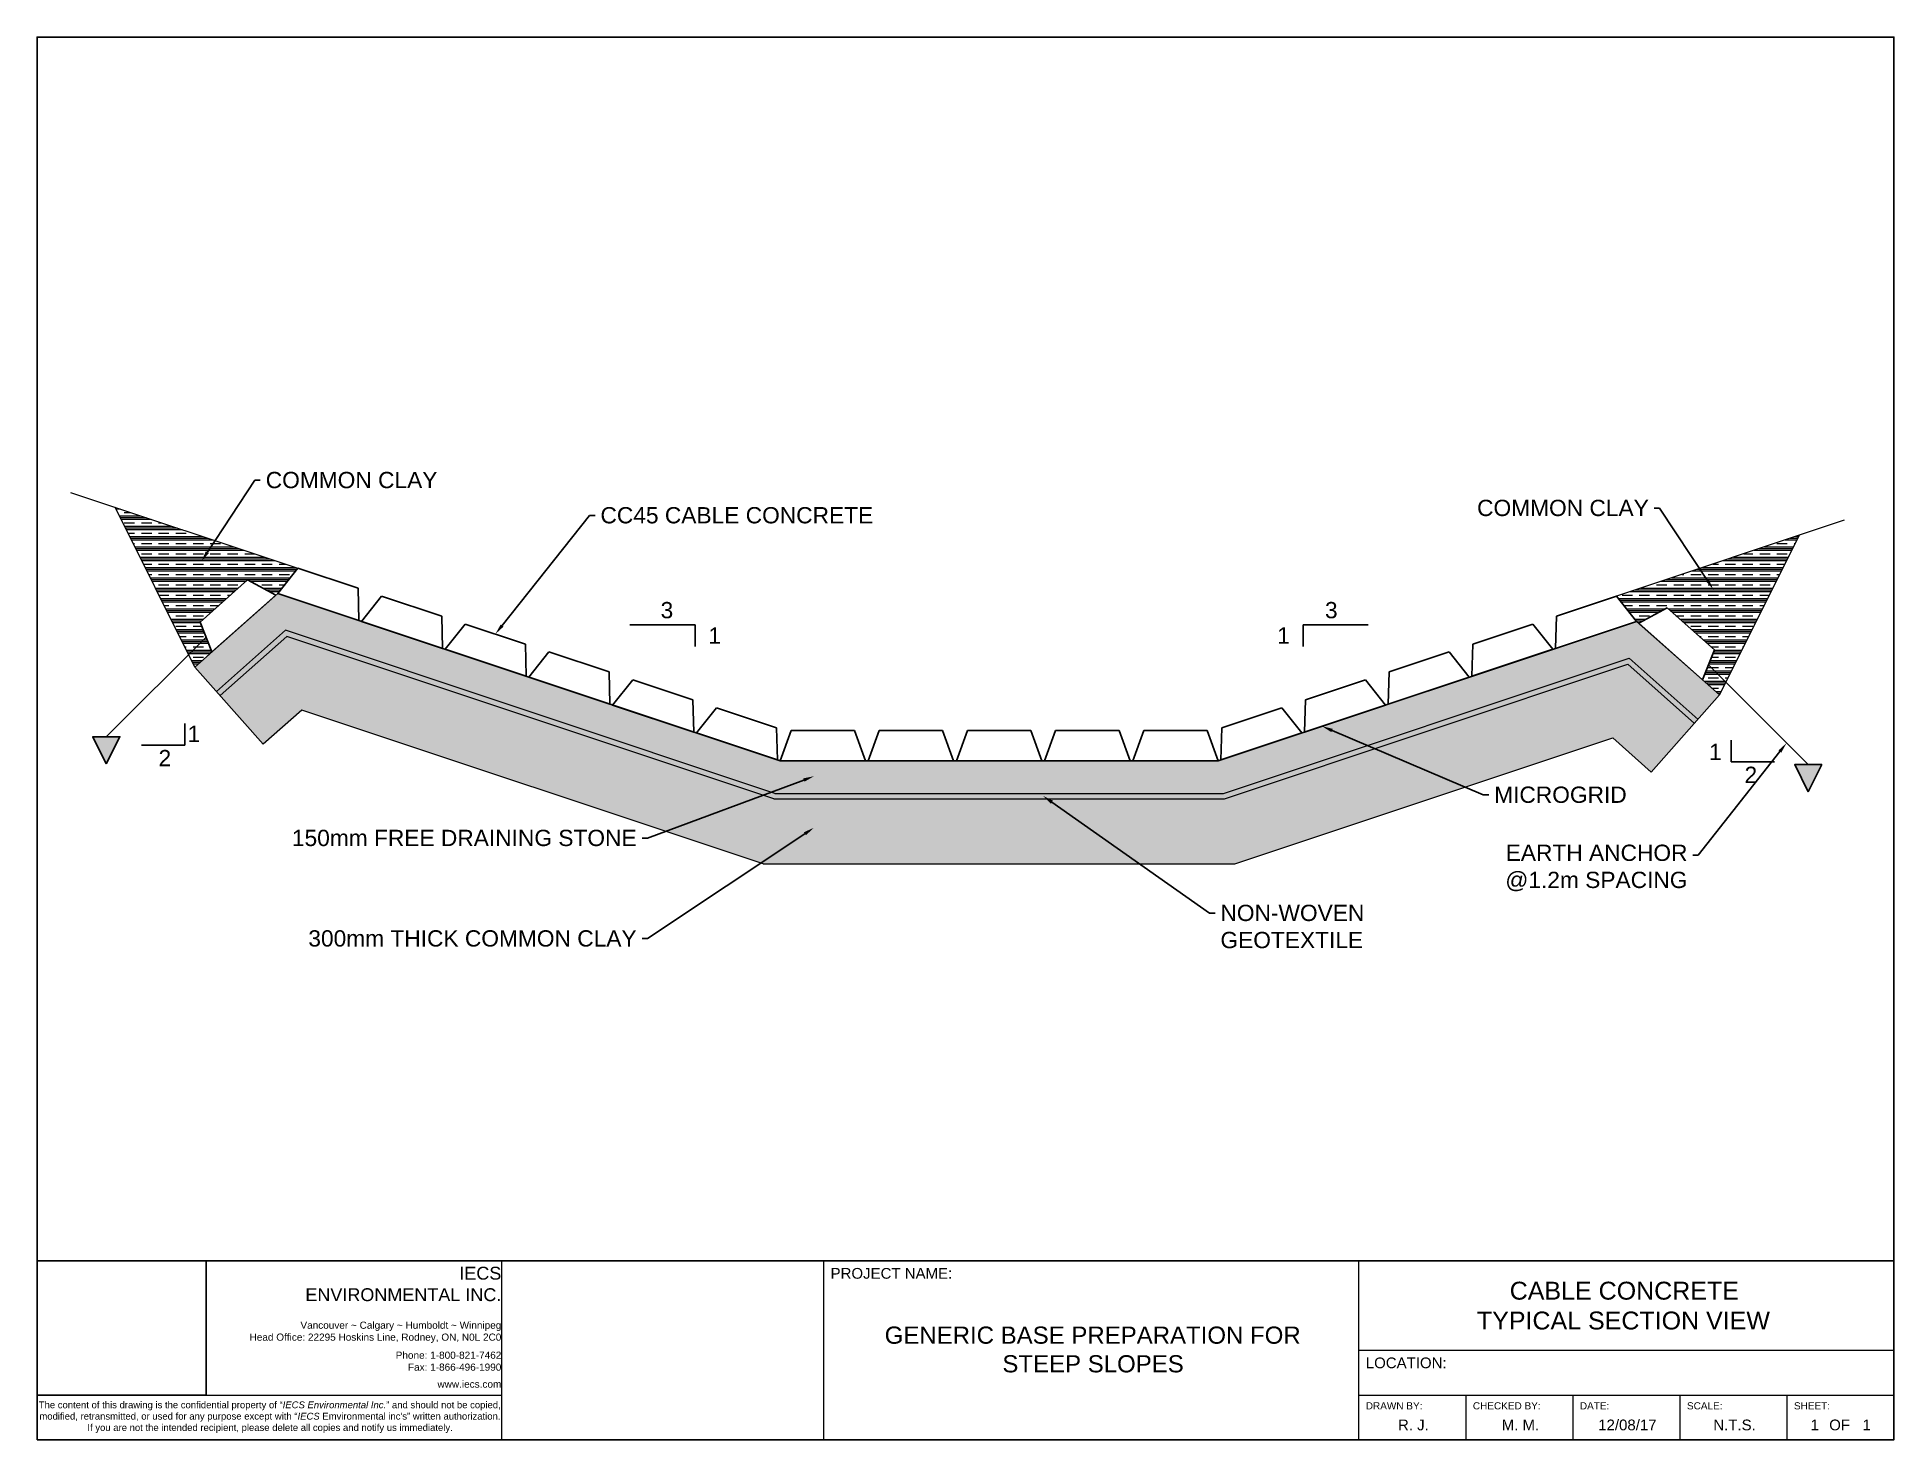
# Paper-space layout 'Layout1' of a CAD drawing. Header units: millimetres. Extents: x 9 to 268, y 8 to 204.
# The model-space entities are those that its viewports show. They can reach past a viewport. Long polylines and large blocks are cut down to what shows.
import ezdxf
from ezdxf import colors
from ezdxf.entities.mleader import LeaderData, LeaderLine
from ezdxf.math import Vec2, Vec3

# ---------------------------------------------------------------- set-up
doc = ezdxf.new("R2010")
doc.units = ezdxf.units.MM
doc.styles.get("Standard").update_dxf_attribs({"font": 'arial.ttf'})
picture_1 = doc.add_image_def('image1.jpg', size_in_pixel=(1765, 1401))
pattern_1 = [(0, (-6939.92, 24626.417), (0, 47.625), []), (0, (-6939.92, 24634.355), (0, 47.625), []), (0, (-6939.92, 24642.29), (0, 47.625), []), (0, (-6939.92, 24658.167), (0, 47.625), [47.625, -31.75])]

# ---------------------------------------------------------------- blocks, each defined once
blk = doc.blocks.new('IECS Title Block')
at = {"lineweight": 0}
for p, q in [((268.42, 33.27), (32.64, 33.27)), ((73.87, 33.27), (73.87, 8.27)), ((118.87, 33.27), (118.87, 8.27)), ((193.64, 33.27), (193.64, 8.27)), ((193.64, 20.77), (268.42, 20.77)), ((9.02, 14.52), (73.87, 14.52)), ((193.64, 14.52), (268.42, 14.52)), ((208.6, 14.52), (208.6, 8.27)), ((223.55, 14.52), (223.55, 8.27)), ((238.51, 14.52), (238.51, 8.27)), ((253.46, 14.52), (253.46, 8.27))]:
    blk.add_line(p, q, dxfattribs=at)
at = {"lineweight": 5}
for p, q in [((68.42, 33.27), (118.42, 33.27)), ((268.42, 8.27), (268.42, 33.27))]:
    blk.add_line(p, q, dxfattribs=at)
blk.add_lwpolyline([(9.02, 8.27), (268.42, 8.27), (268.42, 204.17), (9.02, 204.17)], close=True)
for s, width, heights, insert, char_height, attachment_point in [('IECS\\PENVIRONMENTAL INC.', 41.2302, [0], (73.87, 32.44), 1.8, 3), ('PROJECT NAME:', 25, [0], (119.87, 32.27), 1.5, 1), ('\\pi21.558;CABLE CONCRETE\\P\\pi16.975;TYPICAL SECTION VIEW', 74.775, [0], (193.19, 30.35), 2.5, 1), ('Vancouver ~ Calgary ~ Humboldt ~ Winnipeg\\PHead Office: 22295 Hoskins Line, Rodney, ON, N0L 2C0', 41.2302, [0], (73.87, 24.78), 1, 3), ('\\pi8.4352;GENERIC BASE PREPARATION FOR        \\P\\pi24.879;STEEP SLOPES', 74.775, [0], (118.99, 24.09), 2.4, 1), ('Phone: 1-800-821-7462\\PFax: 1-866-496-1990', 41.2302, [0], (73.87, 20.59), 1, 3), ('LOCATION:', 25, [0], (194.64, 19.77), 1.5, 1), ('www.iecs.com', 41.2302, [0], (73.87, 16.55), 1, 3), ("\\pi0.22415;The content of this drawing is the confidential property of “{\\fArial|b0|i1|c0|p34;IECS Environmental Inc.}” and should not be copied, \\P\\pi0.31001;modified, retransmitted, or used for any purpose except with “{\\fArial|b0|i1|c0|p34;IECS} Emvironmental inc's” written authorization. \\P\\pi7.0183;If you are not the intended recipient, please delete all copies and notify us immediately.", 64.85, [0], (9.02, 13.63), 0.95, 1), ('DRAWN BY:', 25, [1], (194.64, 13.52), 1, 1), ('CHECKED BY:', 25, [0], (209.6, 13.52), 1, 1), ('DATE:', 22.6198, [0], (224.55, 13.52), 1, 1), ('SCALE:', 22.6198, [0], (239.51, 13.52), 1, 1), ('SHEET:', 22.6198, [0], (254.46, 13.52), 1, 1), ('\\pi5.4971;R. J.', 14.955, [0], (193.64, 11.1), 1.5, 1), ('\\pi5.0275;M. M.', 14.955, [0], (208.6, 11.1), 1.5, 1), ('\\pi3.5607;12/08/17', 14.955, [0], (223.55, 11.1), 1.5, 1), ('\\pi4.6796;N.T.S.', 14.955, [0], (238.51, 11.1), 1.5, 1), ('\\pi3.5945;    OF   1', 14.955, [0], (253.46, 11.1), 1.5, 1)]:
    blk.add_mtext_dynamic_manual_height_columns(s, width=width, gutter_width=12.5, heights=heights, dxfattribs=dict(insert=insert, char_height=char_height, attachment_point=attachment_point))
image = blk.add_image(picture_1, insert=(9.02, 14.52), size_in_units=(23.62, 18.75))
image.dxf.flags = 7

msp = doc.modelspace()

# ---------------------------------------------------------------- hatches: boundary and pattern name
at = {"lineweight": 5}
h = msp.add_hatch(dxfattribs=at)
h.set_pattern_fill('CLAY', color=256, scale=10)
h.set_pattern_definition(pattern_1)
h.paths.add_polyline_path([(17465.4, 6537), (17833.8, 5800.1), (17912.2, 5869.6), (17857.5, 6007.8), (18076.1, 6201.6), (18206.8, 6130.8), (18216.5, 6139.4), (18308.8, 6255.8)])
h = msp.add_hatch(dxfattribs=at)
h.set_pattern_fill('CLAY', color=256, scale=10)
h.set_pattern_definition(pattern_1)
h.paths.add_polyline_path([(25231.7, 6408.4), (24388.2, 6127.2), (24480.6, 6010.8), (24490.3, 6002.2), (24621, 6073), (24839.6, 5879.2), (24784.9, 5741), (24863.2, 5671.5)])
h = msp.add_hatch(dxfattribs=at)
h.set_pattern_fill('GRAVEL', color=256, scale=3)
h.set_pattern_definition([(228.012788, (-6885.0543, 24702.617), (-609.60000005, -685.8), [10.25164, -1014.91451]), (184.969741, (-6891.9123, 24694.9973), (914.39999964, 76.20000434), [17.59214, -1741.62147]), (132.510447, (-6909.4383, 24693.4733), (762.0000003, -838.1999997), [12.40445, -1228.04168]), (267.273689, (-6939.1563, 24674.4233), (76.20000016, 1524), [16.02014, -1585.99312]), (292.833654, (-6939.9183, 24658.4213), (-381.00000003, 914.4), [15.70901, -1555.19423]), (357.273689, (-6933.8223, 24643.9433), (-1524, 76.20000016), [16.02014, -1585.99312]), (37.6942405, (-6917.8203, 24643.1813), (-990.59999996, -762.00000006), [21.18581, -2097.39346]), (72.255328, (-6901.0563, 24656.1353), (533.40000014, 1676.39999995), [20.00159, -1980.1577]), (121.429566, (-6894.9603, 24675.1853), (-609.6000001, 990.59999995), [16.07439, -1591.36637]), (175.236358, (-6903.342, 24688.901), (838.2, -76.2000001), [18.3514, -899.21811]), (222.397438, (-6921.6303, 24690.4253), (-914.39999997, -838.20000003), [23.73234, -2349.50318]), (138.814075, (-6863.718, 24673.661), (-533.4, 457.2), [8.10014, -801.91697]), (171.469234, (-6869.8143, 24678.9953), (990.60000003, -152.39999983), [15.41046, -1525.63917]), (225, (-6885.054, 24681.28), (-1e-14, -76.2), [10.77628, -96.9868]), (203.19859, (-6890.388, 24690.425), (381, 152.4), [5.80324, -574.51867]), (291.80141, (-6895.722, 24688.139), (-76.2, 228.6), [8.20697, -402.14259]), (30.963757, (-6892.674, 24680.519), (228.6, 152.4), [13.32959, -430.98894]), (161.56505, (-6881.244, 24687.377), (152.4, -76.2), [9.63861, -231.32694]), (16.38954, (-6939.9183, 24688.1393), (762, 228.6), [13.50264, -1336.7648]), (70.346176, (-6926.9643, 24691.949), (-304.8, -838.2), [11.32797, -1121.46647]), (293.19859, (-6881.244, 24702.617), (-152.4, 381), [11.6064, -568.7155]), (343.61046, (-6876.6723, 24691.9493), (-762, 228.59999995), [13.50264, -1336.7648]), (339.443955, (-6939.918, 24640.895), (-381, 152.4), [13.02106, -638.03203]), (294.77514, (-6927.7263, 24636.323), (-381.00000045, 838.1999998), [10.91016, -1080.1078]), (66.80141, (-6880.482, 24626.417), (152.4, 381), [11.6064, -568.7155]), (17.354025, (-6875.9103, 24637.0853), (-990.6, -304.80000006), [12.77348, -1264.57128]), (69.443955, (-6917.82, 24626.417), (-152.4, -381), [6.51053, -644.54256]), (101.309932, (-6885.054, 24626.417), (-76.2, 304.8), [3.88544, -384.65985]), (165.963757, (-6885.816, 24630.227), (228.6, -76.2), [15.70901, -298.47164]), (186.009006, (-6901.0563, 24634.0373), (762, 76.20000004), [14.55801, -1441.24095]), (303.69007, (-6892.674, 24673.661), (-76.2, 152.4), [10.98972, -263.75329]), (353.157227, (-6886.5783, 24664.5173), (1295.4, -152.39999993), [19.1867, -1899.48027]), (60.945396, (-6867.528, 24662.231), (-304.8, -533.4), [7.84525, -776.68177]), (90, (-6863.72, 24669.09), (-76.2, 76.2), [4.572, -71.628]), (120.256437, (-6902.5803, 24636.323), (304.8, -533.4), [10.58601, -1048.01822]), (48.012787, (-6907.9143, 24645.467), (609.60000005, 685.79999996), [20.50329, -1004.66287]), (0, (-6894.2, 24660.71), (76.2, 76.2), [19.812, -56.388]), (325.304846, (-6874.3863, 24660.7073), (762.0000003, -533.3999996), [12.04829, -1192.7795]), (254.054604, (-6864.48, 24653.849), (-76.2, -304.8), [11.09487, -543.6495]), (207.645975, (-6867.5283, 24643.1813), (-1447.80000005, -761.9999999), [18.06435, -1788.37393]), (175.426079, (-6883.5303, 24634.7993), (-990.6, 76.2), [19.11088, -1891.9754])])
h.paths.add_polyline_path([(17833.8, 5800.1), (17933.3, 5687.8), (18251.2, 5969.7), (20506.9, 5217.8), (22576, 5217.8), (24445.9, 5841.1), (24763.7, 5559.2), (24863.2, 5671.5), (24480.6, 6010.8), (22551.6, 5367.8), (20531.3, 5367.8), (18216.5, 6139.4)])
h = msp.add_hatch(dxfattribs=at)
h.set_pattern_fill('ANGLE', color=256)
h.set_pattern_definition([(0, (-6939.918, 24626.417), (0, 6.985), [5.08, -1.905]), (90, (-6939.918, 24626.417), (-6.985, 4e-16), [5.08, -1.905])])
h.paths.add_polyline_path([(17933.3, 5687.8), (17949.9, 5669.1), (18257, 5941.4), (20502.9, 5192.8), (22580, 5192.8), (24440.1, 5812.8), (24747.1, 5540.5), (24763.7, 5559.2), (24445.9, 5841.1), (22576, 5217.8), (20506.9, 5217.8), (18251.2, 5969.7)])
h = msp.add_hatch(dxfattribs=at)
h.set_pattern_fill('CLAY', color=256, scale=10)
h.set_pattern_definition(pattern_1)
h.paths.add_polyline_path([(17949.9, 5669.1), (18149, 5444.7), (18326.4, 5602), (20454.2, 4892.8), (22628.7, 4892.8), (24370.6, 5473.4), (24548.1, 5316.1), (24747.1, 5540.5), (24440.1, 5812.8), (22580, 5192.8), (20502.9, 5192.8), (18257, 5941.4)])
h = msp.add_hatch(color=256)
h.dxf.hatch_style = 1
h.paths.add_polyline_path([(17487.7, 5479), (17362.7, 5479), (17425.2, 5354)])
h = msp.add_hatch(color=256)
h.dxf.hatch_style = 1
h.paths.add_polyline_path([(25209.3, 5350.5), (25334.3, 5350.5), (25271.8, 5225.5)])

# ---------------------------------------------------------------- linework, layer by layer
for p, q in [((17260.1, 6605.4), (18308.8, 6255.8)), ((17833.8, 5800.1), (17465.4, 6537)), ((25436.9, 6476.8), (24388.2, 6127.2)), ((24863.2, 5671.5), (25231.7, 6408.4)), ((18216.5, 6139.4), (17833.8, 5800.1)), ((24480.6, 6010.8), (24863.2, 5671.5)), ((18251.2, 5969.7), (17933.3, 5687.8)), ((18257, 5941.4), (17949.9, 5669.1)), ((20506.9, 5217.8), (18251.2, 5969.7)), ((20502.9, 5192.8), (18257, 5941.4)), ((22576, 5217.8), (24445.9, 5841.1)), ((24445.9, 5841.1), (24763.7, 5559.2)), ((22580, 5192.8), (24440.1, 5812.8)), ((24440.1, 5812.8), (24747.1, 5540.5)), ((18326.4, 5602), (18149, 5444.7)), ((20454.2, 4892.8), (18326.4, 5602)), ((22628.7, 4892.8), (24370.6, 5473.4)), ((24370.6, 5473.4), (24548.1, 5316.1)), ((20502.9, 5192.8), (22580, 5192.8)), ((20506.9, 5217.8), (22576, 5217.8)), ((20454.2, 4892.8), (22628.7, 4892.8))]:
    msp.add_line(p, q, dxfattribs=at)
for p, q in [((18216.5, 6139.4), (18308.8, 6255.8)), ((18585.9, 6163.5), (18308.8, 6255.8)), ((18076.1, 6201.6), (17857.5, 6007.8)), ((18206.8, 6130.8), (18076.1, 6201.6)), ((18590, 6014.9), (18585.9, 6163.5)), ((18206.8, 6130.8), (17912.2, 5869.6)), ((18590, 6014.9), (18216.5, 6139.4)), ((20531.3, 5367.8), (18216.5, 6139.4)), ((18602.3, 6010.8), (18694.6, 6127.2)), ((18971.7, 6034.9), (18694.6, 6127.2)), ((24111.1, 6034.9), (24388.2, 6127.2)), ((24480.6, 6010.8), (24388.2, 6127.2)), ((17912.2, 5869.6), (17857.5, 6007.8)), ((18975.8, 5886.3), (18602.3, 6010.8)), ((18975.8, 5886.3), (18971.7, 6034.9)), ((18988.1, 5882.2), (19080.4, 5998.6)), ((19357.5, 5906.3), (19080.4, 5998.6)), ((20139.4, 5994.3), (19839.4, 5994.3)), ((20139.4, 5894.3), (20139.4, 5994.3)), ((22551.6, 5367.8), (24480.6, 6010.8)), ((22943.5, 5894.3), (22943.5, 5994.3)), ((22943.5, 5994.3), (23243.5, 5994.3)), ((23725.3, 5906.3), (24002.4, 5998.6)), ((24094.8, 5882.2), (24002.4, 5998.6)), ((24107.1, 5886.3), (24111.1, 6034.9)), ((24107.1, 5886.3), (24480.6, 6010.8)), ((24490.3, 6002.2), (24621, 6073)), ((24490.3, 6002.2), (24784.9, 5741)), ((24621, 6073), (24839.6, 5879.2)), ((17884.9, 5938.7), (17425.2, 5479)), ((19361.6, 5757.7), (18988.1, 5882.2)), ((19361.6, 5757.7), (19357.5, 5906.3)), ((19373.9, 5753.6), (19466.2, 5870)), ((19743.3, 5777.7), (19466.2, 5870)), ((23339.5, 5777.7), (23616.6, 5870)), ((23709, 5753.6), (23616.6, 5870)), ((23721.3, 5757.7), (23725.3, 5906.3)), ((23721.3, 5757.7), (24094.8, 5882.2)), ((24784.9, 5741), (24839.6, 5879.2)), ((17833.8, 5800.1), (18149, 5444.7)), ((19747.4, 5629.1), (19373.9, 5753.6)), ((19747.4, 5629.1), (19743.3, 5777.7)), ((19759.7, 5625), (19852, 5741.4)), ((20129.1, 5649.1), (19852, 5741.4)), ((22953.7, 5649.1), (23230.8, 5741.4)), ((23323.2, 5625), (23230.8, 5741.4)), ((23335.5, 5629.1), (23339.5, 5777.7)), ((23335.5, 5629.1), (23709, 5753.6)), ((24812.2, 5810.1), (25271.8, 5350.5)), ((24863.2, 5671.5), (24548.1, 5316.1)), ((20133.2, 5500.5), (19759.7, 5625)), ((20133.2, 5500.5), (20129.1, 5649.1)), ((20145.5, 5496.4), (20237.8, 5612.8)), ((20514.9, 5520.5), (20237.8, 5612.8)), ((22567.9, 5520.5), (22845, 5612.8)), ((22937.4, 5496.4), (22845, 5612.8)), ((22949.7, 5500.5), (22953.7, 5649.1)), ((22949.7, 5500.5), (23323.2, 5625)), ((17786.8, 5540.8), (17786.8, 5440.8)), ((20519, 5371.9), (20145.5, 5496.4)), ((20519, 5371.9), (20514.9, 5520.5)), ((20531.3, 5367.8), (20582.1, 5507.5)), ((20582.1, 5507.5), (20874.2, 5507.5)), ((20925, 5367.8), (20874.2, 5507.5)), ((20937.9, 5367.8), (20988.7, 5507.5)), ((20988.7, 5507.5), (21280.8, 5507.5)), ((21331.6, 5367.8), (21280.8, 5507.5)), ((21344.6, 5367.8), (21395.4, 5507.5)), ((21395.4, 5507.5), (21687.5, 5507.5)), ((21738.3, 5367.8), (21687.5, 5507.5)), ((21751.3, 5367.8), (21802.1, 5507.5)), ((21802.1, 5507.5), (22094.2, 5507.5)), ((22145, 5367.8), (22094.2, 5507.5)), ((22157.9, 5367.8), (22208.7, 5507.5)), ((22208.7, 5507.5), (22500.8, 5507.5)), ((22551.6, 5367.8), (22500.8, 5507.5)), ((22563.9, 5371.9), (22567.9, 5520.5)), ((22563.9, 5371.9), (22937.4, 5496.4)), ((17786.8, 5440.8), (17586.8, 5440.8)), ((24915.7, 5463.6), (24915.7, 5363.6)), ((20531.3, 5367.8), (20925, 5367.8)), ((20531.3, 5367.8), (22551.6, 5367.8)), ((20937.9, 5367.8), (21331.6, 5367.8)), ((21344.6, 5367.8), (21738.3, 5367.8)), ((21751.3, 5367.8), (22145, 5367.8)), ((22157.9, 5367.8), (22551.6, 5367.8)), ((24915.7, 5363.6), (25115.7, 5363.6))]:
    msp.add_line(p, q)
for points in [[(17425.2, 5354), (17487.7, 5479), (17362.7, 5479), (17425.2, 5354)], [(25271.8, 5225.5), (25209.3, 5350.5), (25334.3, 5350.5), (25271.8, 5225.5)]]:
    msp.add_lwpolyline(points)

# ---------------------------------------------------------------- texts
at = {"char_height": 75}
for s, insert, attachment_point in [('3', (19980.8, 6100.1), 1), ('3', (23102.1, 6100.1), 3), ('1', (20201.2, 5983.3), 1), ('1', (22881.7, 5983.3), 3), ('1', (17858, 5529.9), 3), ('2', (17666.1, 5418.2), 1), ('1', (24872.5, 5446.9), 3), ('2', (25036.3, 5341), 3)]:
    msp.add_mtext_dynamic_manual_height_columns(s, width=156.672, gutter_width=12.5, heights=[0], dxfattribs=dict(at, insert=insert, attachment_point=attachment_point))

# ---------------------------------------------------------------- leaders
ml = msp.add_multileader_mtext('Standard')
ml.set_content('COMMON CLAY', color=256)
ml.set_leader_properties()
ml.build(insert=Vec2(0, 0))
ml.multileader.update_dxf_attribs({"dogleg_length": 25, "arrow_head_size": 50})
ctx = ml.context
ctx.base_point, ctx.char_height, ctx.arrow_head_size, ctx.landing_gap_size, ctx.plane_origin = Vec3(18135.3, 6661.6), 75, 50, 25, Vec3(17863.5, 6287.6)
notes = []
notes.append((ctx, [(0, (1, 1, 0), (18110.3, 6661.6), (1, 0), 25, [(0, [(17863.5, 6287.6)], 0, [])])]))
ctx.mtext.insert, ctx.mtext.flow_direction = Vec3(18160.3, 6699.7), 5
ml = msp.add_multileader_mtext('Standard')
ml.set_content('CC45 CABLE CONCRETE', color=256)
ml.set_leader_properties()
ml.build(insert=Vec2(0, 0))
ml.multileader.update_dxf_attribs({"dogleg_length": 25, "arrow_head_size": 50})
ctx = ml.context
ctx.base_point, ctx.char_height, ctx.arrow_head_size, ctx.landing_gap_size, ctx.plane_origin = Vec3(19678.5, 6499.2), 75, 50, 25, Vec3(19219, 5952.4)
notes.append((ctx, [(0, (1, 1, 0), (19653.5, 6499.2), (1, 0), 25, [(0, [(19219, 5952.4)], 0, [])])]))
ctx.mtext.insert, ctx.mtext.flow_direction = Vec3(19703.5, 6537.4), 5
ml = msp.add_multileader_mtext('Standard')
ml.set_content('COMMON CLAY', color=256)
ml.set_leader_properties()
ml.build(insert=Vec2(0, 0))
ml.multileader.update_dxf_attribs({"dogleg_length": 25, "arrow_head_size": 50})
ctx = ml.context
ctx.base_point, ctx.char_height, ctx.arrow_head_size, ctx.landing_gap_size, ctx.plane_origin = Vec3(23726.1, 6533), 75, 50, 25, Vec3(24833.6, 6159)
ctx.text_align_type = 2
notes.append((ctx, [(0, (1, 1, 0), (24586.7, 6533), (-1, 0), 25, [(0, [(24833.6, 6159)], 0, [])])]))
ctx.mtext.insert, ctx.mtext.alignment, ctx.mtext.flow_direction = Vec3(24536.7, 6571.1), 3, 5
ml = msp.add_multileader_mtext('Standard')
ml.set_content('MICROGRID', color=256)
ml.set_leader_properties()
ml.build(insert=Vec2(0, 0))
ml.multileader.update_dxf_attribs({"dogleg_length": 25, "arrow_head_size": 50})
ctx = ml.context
ctx.base_point, ctx.char_height, ctx.arrow_head_size, ctx.landing_gap_size, ctx.plane_origin = Vec3(23798.8, 5211.2), 75, 50, 25, Vec3(21643.4, 5721.9)
notes.append((ctx, [(1, (1, 1, 0), (23773.8, 5211.2), (1, 0), 25, [(0, [(23030.4, 5527.4)], 0, [])])]))
ctx.mtext.insert, ctx.mtext.flow_direction = Vec3(23823.8, 5249.4), 5
ml = msp.add_multileader_mtext('Standard')
ml.set_content('EARTH ANCHOR \\P@1.2m SPACING', color=256)
ml.set_leader_properties()
ml.build(insert=Vec2(0, 0))
ml.multileader.update_dxf_attribs({"dogleg_length": 25, "arrow_head_size": 50})
ctx = ml.context
ctx.base_point, ctx.char_height, ctx.arrow_head_size, ctx.landing_gap_size, ctx.plane_origin = Vec3(23861.4, 4933.2), 75, 50, 25, Vec3(26559, 5644.9)
ctx.text_align_type = 2
notes.append((ctx, [(1, (1, 1, 0), (24765, 4933.2), (-1, 0), 25, [(0, [(25172, 5450.3)], 0, [])])]))
ctx.mtext.insert, ctx.mtext.alignment, ctx.mtext.flow_direction = Vec3(24715, 4981.8), 3, 5
ml = msp.add_multileader_mtext('Standard')
ml.set_content('150mm FREE DRAINING STONE', color=256)
ml.set_leader_properties()
ml.build(insert=Vec2(0, 0))
ml.multileader.update_dxf_attribs({"dogleg_length": 25, "arrow_head_size": 50})
ctx = ml.context
ctx.base_point, ctx.char_height, ctx.arrow_head_size, ctx.landing_gap_size, ctx.plane_origin = Vec3(18272.8, 5012), 75, 50, 25, Vec3(22050.5, 5522.7)
ctx.text_align_type = 2
notes.append((ctx, [(1, (1, 1, 0), (19920.1, 5012), (-1, 0), 25, [(0, [(20687.7, 5296.9)], 0, [])])]))
ctx.mtext.insert, ctx.mtext.alignment, ctx.mtext.flow_direction = Vec3(19870.1, 5050.2), 3, 5
ml = msp.add_multileader_mtext('Standard')
ml.set_content('NON-WOVEN \\PGEOTEXTILE', color=256)
ml.set_leader_properties()
ml.build(insert=Vec2(0, 0))
ml.multileader.update_dxf_attribs({"dogleg_length": 25, "arrow_head_size": 50})
ctx = ml.context
ctx.base_point, ctx.char_height, ctx.arrow_head_size, ctx.landing_gap_size, ctx.plane_origin = Vec3(22536.8, 4666.6), 75, 50, 25, Vec3(20381.4, 5284.4)
notes.append((ctx, [(1, (1, 1, 0), (22511.8, 4666.6), (1, 0), 25, [(0, [(21744.2, 5206.2)], 0, [])])]))
ctx.mtext.insert, ctx.mtext.flow_direction = Vec3(22561.8, 4704.7), 5
ml = msp.add_multileader_mtext('Standard')
ml.set_content('300mm THICK COMMON CLAY', color=256)
ml.set_leader_properties()
ml.build(insert=Vec2(0, 0))
ml.multileader.update_dxf_attribs({"dogleg_length": 25, "arrow_head_size": 50})
ctx = ml.context
ctx.base_point, ctx.char_height, ctx.arrow_head_size, ctx.landing_gap_size, ctx.plane_origin = Vec3(18336.7, 4549), 75, 50, 25, Vec3(22050.5, 5059.7)
ctx.text_align_type = 2
notes.append((ctx, [(1, (1, 1, 0), (19920.1, 4549), (-1, 0), 25, [(0, [(20687.7, 5059.7)], 0, [])])]))
ctx.mtext.insert, ctx.mtext.alignment, ctx.mtext.flow_direction = Vec3(19870.1, 4587.2), 3, 5
for ctx, leaders in notes:
    for number, flags, end, landing, length, lines in leaders:
        leader = LeaderData()
        leader.index, (leader.has_last_leader_line, leader.has_dogleg_vector, leader.attachment_direction) = number, flags
        leader.last_leader_point, leader.dogleg_vector, leader.dogleg_length = Vec3(end), Vec3(landing), length
        for number, points, colour, breaks in lines:
            line = LeaderLine()
            line.index, line.vertices, line.color, line.breaks = number, Vec3.list(points), colors.encode_raw_color(colour), breaks
            leader.lines.append(line)
        ctx.leaders.append(leader)

psp = doc.layouts.get("Layout1")

# ---------------------------------------------------------------- block references
psp.add_blockref('IECS Title Block', (0, 0))

# ---------------------------------------------------------------- texts
at = {"insert": (256.78, 11.1), "char_height": 1.5, "attachment_point": 1}
psp.add_mtext_dynamic_manual_height_columns('1', width=1.5, gutter_width=12.5, heights=[0], dxfattribs=at)

# ---------------------------------------------------------------- viewports
at = {"layer": '0'}
psp.add_viewport(center=(138.72, 118.72), size=(259.4, 170.9), view_center_point=(21386.56, 5883.55), view_height=5639.7001, dxfattribs=at)

doc.saveas('drawing.dxf')
